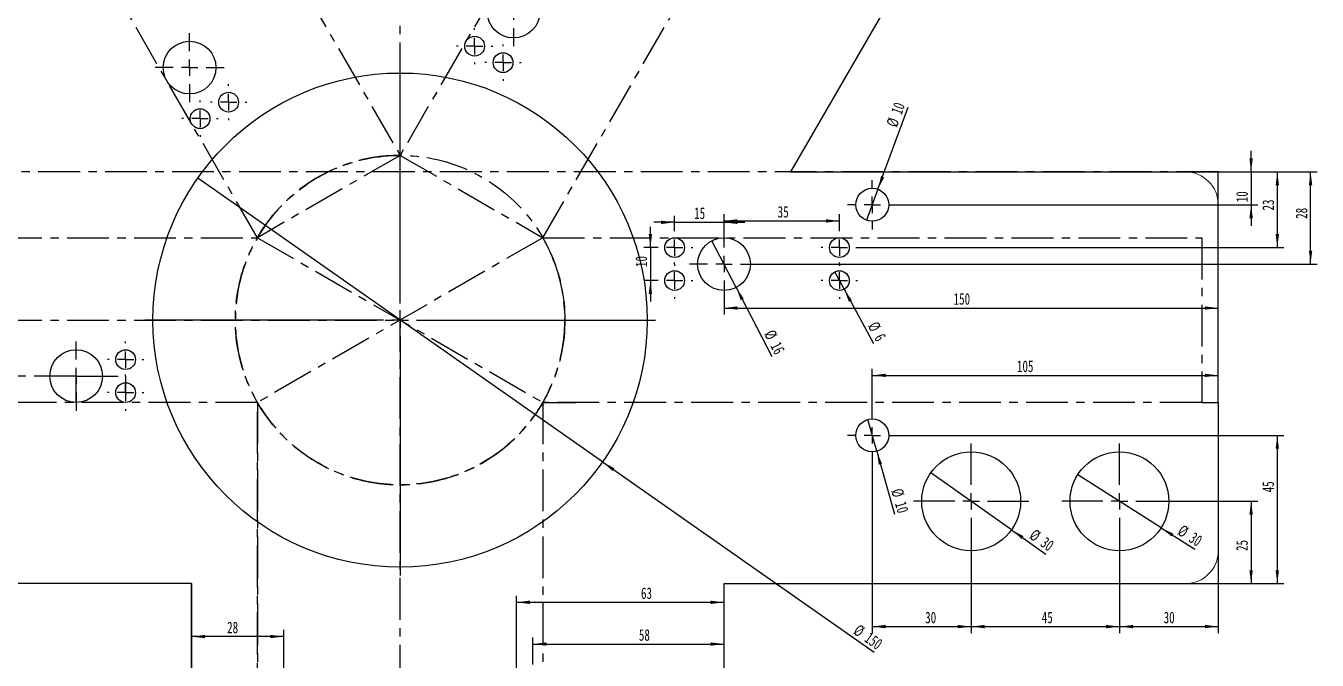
# Model space of a CAD drawing. Header units: millimetres. Extents: x 0 to 1189, y -8769 to 9701.
# Drawn here: x 292.6 to 684.5, y 362.9 to 555.4 of the extents above; entities that cross this region are included whole.
import ezdxf

# ---------------------------------------------------------------- set-up
doc = ezdxf.new("R2010")
doc.units = ezdxf.units.MM
doc.header["$PDSIZE"] = -1
doc.linetypes.add('CENTERX2', pattern=[20.32, 12.7, -2.54, 2.54, -2.54])
doc.layers.add('10', color=7, linetype='Continuous')
doc.styles.add('SLDTEXTSTYLE5', font='TXT', dxfattribs={"width": 0.7})
doc.dimstyles.new('SLDDIMSTYLE0', dxfattribs={"dimtxt": 3.5, "dimasz": 4.08, "dimexe": 0, "dimexo": 0.0625, "dimgap": 0.875, "dimtad": 2, "dimrnd": 1e-09, "dimzin": 12, "dimdsep": 46, "dimtxsty": 'SLDTEXTSTYLE5', "dimsah": 1, "dimcen": 0.09, "dimadec": 0, "dimazin": 3, "dimtfac": 1, "dimtofl": 0, "dimtmove": 0, "dimatfit": 3, "dimfxl": 1, "dimfrac": 2, "dimtolj": 1, "dimtzin": 12, "dimarcsym": 0})
doc.dimstyles.new('SLDDIMSTYLE1', dxfattribs={"dimtxt": 3.5, "dimasz": 4.08, "dimexe": 0, "dimexo": 0.0625, "dimgap": 0.875, "dimtad": 2, "dimrnd": 1e-09, "dimzin": 12, "dimdsep": 46, "dimtxsty": 'SLDTEXTSTYLE5', "dimblk1": 'NONE', "dimsah": 1, "dimcen": 0, "dimadec": 0, "dimazin": 3, "dimtfac": 1, "dimtmove": 0, "dimatfit": 3, "dimldrblk": 'NONE', "dimfxl": 1, "dimfrac": 2, "dimtolj": 1, "dimtzin": 12, "dimarcsym": 0})
doc.dimstyles.new('SLDDIMSTYLE2', dxfattribs={"dimtxt": 3.5, "dimasz": 4.08, "dimexe": 0, "dimexo": 0.0625, "dimgap": 0.875, "dimtad": 2, "dimrnd": 1e-09, "dimzin": 12, "dimdsep": 46, "dimtxsty": 'SLDTEXTSTYLE5', "dimsah": 1, "dimcen": 0.09, "dimadec": 0, "dimazin": 3, "dimtfac": 1, "dimtmove": 0, "dimatfit": 0, "dimfxl": 1, "dimfrac": 2, "dimtolj": 1, "dimtzin": 12, "dimarcsym": 0})

# ---------------------------------------------------------------- blocks, each defined once
blk = doc.blocks.new('_D')
at = {"layer": '10'}
for p, q in [((157.91, 386.12), (157.91, 356.78)), ((342.91, 386.12), (342.91, 356.78)), ((342.91, 358.78), (157.91, 358.78))]:
    blk.add_line(p, q, dxfattribs=at)
for points in [[(157.91, 358.78), (161.99, 358.28), (161.99, 359.29)], [(342.91, 358.78), (338.83, 359.29), (338.83, 358.28)]]:
    blk.add_solid(points, dxfattribs=at)
at = {"layer": '10', "insert": (252.32, 363.3), "char_height": 3.5, "attachment_point": 1, "style": 'SLDTEXTSTYLE5'}
blk.add_mtext('185', dxfattribs=at)
blk = doc.blocks.new('_D_17')
at = {"layer": '10'}
for p, q in [((370.91, 370.06), (342.91, 370.06)), ((370.91, 351.62), (370.91, 372.06))]:
    blk.add_line(p, q, dxfattribs=at)
for points in [[(342.91, 370.06), (346.99, 369.55), (346.99, 370.57)], [(370.91, 370.06), (366.83, 370.57), (366.83, 369.55)]]:
    blk.add_solid(points, dxfattribs=at)
at = {"layer": '10', "insert": (353.73, 374.57), "char_height": 3.5, "attachment_point": 1, "style": 'SLDTEXTSTYLE5'}
blk.add_mtext('28', dxfattribs=at)
blk = doc.blocks.new('_D_25')
at = {"layer": '10'}
for p, q in [((441.51, 351.62), (441.51, 382.45)), ((441.51, 380.45), (504.51, 380.45))]:
    blk.add_line(p, q, dxfattribs=at)
for points in [[(441.51, 380.45), (445.59, 379.94), (445.59, 380.96)], [(504.51, 380.45), (500.43, 380.96), (500.43, 379.94)]]:
    blk.add_solid(points, dxfattribs=at)
at = {"layer": '10', "insert": (479.32, 384.96), "char_height": 3.5, "attachment_point": 1, "style": 'SLDTEXTSTYLE5'}
blk.add_mtext('63', dxfattribs=at)
blk = doc.blocks.new('_D_26')
at = {"layer": '10'}
for p, q in [((446.51, 361.62), (446.51, 369.78)), ((446.51, 367.78), (504.51, 367.78))]:
    blk.add_line(p, q, dxfattribs=at)
for points in [[(446.51, 367.78), (450.59, 367.28), (450.59, 368.29)], [(504.51, 367.78), (500.43, 368.29), (500.43, 367.28)]]:
    blk.add_solid(points, dxfattribs=at)
at = {"layer": '10', "insert": (478.67, 372.29), "char_height": 3.5, "attachment_point": 1, "style": 'SLDTEXTSTYLE5'}
blk.add_mtext('58', dxfattribs=at)
blk = doc.blocks.new('_D_27')
at = {"layer": '10'}
for p, q in [((459.51, 293.62), (459.51, 285.87)), ((459.51, 287.87), (504.51, 287.87))]:
    blk.add_line(p, q, dxfattribs=at)
for points in [[(459.51, 287.87), (463.59, 287.37), (463.59, 288.38)], [(504.51, 287.87), (500.43, 288.38), (500.43, 287.37)]]:
    blk.add_solid(points, dxfattribs=at)
at = {"layer": '10', "insert": (478.34, 292.39), "char_height": 3.5, "attachment_point": 1, "style": 'SLDTEXTSTYLE5'}
blk.add_mtext('45', dxfattribs=at)
blk = doc.blocks.new('_D_28')
at = {"layer": '10'}
for q in [(344.8, 509.17), (550.05, 365.29)]:
    blk.add_line((467.62, 423.07), q, dxfattribs=at)
blk.add_solid([(467.62, 423.07), (470.67, 420.31), (471.26, 421.14)], dxfattribs=at)
at = {"layer": '10', "char_height": 3.5, "attachment_point": 1, "rotation": 324.971, "style": 'SLDTEXTSTYLE5'}
for s, insert in [('%%c', (545.5, 374)), ('150', (548.86, 371.63))]:
    blk.add_mtext(s, dxfattribs=dict(at, insert=insert))
blk = doc.blocks.new('_NONE')
blk = doc.blocks.new('_D_29')
at = {"layer": '10'}
for p, q in [((642.01, 411.12), (666.46, 411.12)), ((664.46, 411.12), (664.46, 386.12)), ((654.51, 386.12), (666.46, 386.12))]:
    blk.add_line(p, q, dxfattribs=at)
for points in [[(664.46, 411.12), (663.95, 407.04), (664.97, 407.04)], [(664.46, 386.12), (664.97, 390.2), (663.95, 390.2)]]:
    blk.add_solid(points, dxfattribs=at)
at = {"layer": '10', "insert": (659.95, 396.04), "char_height": 3.5, "attachment_point": 1, "rotation": 90, "style": 'SLDTEXTSTYLE5'}
blk.add_mtext('25', dxfattribs=at)
blk = doc.blocks.new('_D_30')
at = {"layer": '10'}
for p, q in [((557.01, 431.12), (674.41, 431.12)), ((672.41, 431.12), (672.41, 386.12)), ((654.51, 386.12), (674.41, 386.12))]:
    blk.add_line(p, q, dxfattribs=at)
for points in [[(672.41, 431.12), (671.9, 427.04), (672.92, 427.04)], [(672.41, 386.12), (672.92, 390.2), (671.9, 390.2)]]:
    blk.add_solid(points, dxfattribs=at)
at = {"layer": '10', "insert": (667.9, 413.83), "char_height": 3.5, "attachment_point": 1, "rotation": 90, "style": 'SLDTEXTSTYLE5'}
blk.add_mtext('45', dxfattribs=at)
blk = doc.blocks.new('_D_31')
at = {"layer": '10'}
for p, q in [((664.46, 511.12), (664.46, 517.47)), ((654.51, 511.12), (666.46, 511.12)), ((664.46, 511.12), (664.46, 501.12)), ((557.01, 501.12), (666.46, 501.12)), ((664.46, 501.12), (664.46, 494.77))]:
    blk.add_line(p, q, dxfattribs=at)
for points in [[(664.46, 511.12), (664.97, 515.2), (663.95, 515.2)], [(664.46, 501.12), (663.95, 497.04), (664.97, 497.04)]]:
    blk.add_solid(points, dxfattribs=at)
at = {"layer": '10', "insert": (659.95, 501.89), "char_height": 3.5, "attachment_point": 1, "rotation": 90, "style": 'SLDTEXTSTYLE5'}
blk.add_mtext('10', dxfattribs=at)
blk = doc.blocks.new('_D_32')
at = {"layer": '10'}
for p, q in [((654.51, 511.12), (674.41, 511.12)), ((672.41, 511.12), (672.41, 488.12)), ((545.01, 488.12), (674.41, 488.12))]:
    blk.add_line(p, q, dxfattribs=at)
for points in [[(672.41, 511.12), (671.9, 507.04), (672.92, 507.04)], [(672.41, 488.12), (672.92, 492.2), (671.9, 492.2)]]:
    blk.add_solid(points, dxfattribs=at)
at = {"layer": '10', "insert": (667.9, 499.37), "char_height": 3.5, "attachment_point": 1, "rotation": 90, "style": 'SLDTEXTSTYLE5'}
blk.add_mtext('23', dxfattribs=at)
blk = doc.blocks.new('_D_33')
at = {"layer": '10'}
for p, q in [((654.51, 511.12), (684.51, 511.12)), ((682.51, 483.12), (682.51, 511.12)), ((515.01, 483.12), (684.51, 483.12))]:
    blk.add_line(p, q, dxfattribs=at)
for points in [[(682.51, 511.12), (682, 507.04), (683.02, 507.04)], [(682.51, 483.12), (683.02, 487.2), (682, 487.2)]]:
    blk.add_solid(points, dxfattribs=at)
at = {"layer": '10', "insert": (678, 496.85), "char_height": 3.5, "attachment_point": 1, "rotation": 90, "style": 'SLDTEXTSTYLE5'}
blk.add_mtext('28', dxfattribs=at)
blk = doc.blocks.new('_D_34')
at = {"layer": '10'}
for p, q in [((504.51, 472.62), (504.51, 467.78)), ((504.51, 469.78), (654.51, 469.78))]:
    blk.add_line(p, q, dxfattribs=at)
for points in [[(504.51, 469.78), (508.59, 469.27), (508.59, 470.29)], [(654.51, 469.78), (650.43, 470.29), (650.43, 469.27)]]:
    blk.add_solid(points, dxfattribs=at)
at = {"layer": '10', "insert": (574.19, 474.29), "char_height": 3.5, "attachment_point": 1, "style": 'SLDTEXTSTYLE5'}
blk.add_mtext('150', dxfattribs=at)
blk = doc.blocks.new('_D_35')
at = {"layer": '10'}
for p, q in [((549.51, 438.62), (549.51, 451.34)), ((654.51, 441.12), (654.51, 451.34)), ((549.51, 449.34), (654.51, 449.34))]:
    blk.add_line(p, q, dxfattribs=at)
for points in [[(549.51, 449.34), (553.59, 448.83), (553.59, 449.84)], [(654.51, 449.34), (650.43, 449.84), (650.43, 448.83)]]:
    blk.add_solid(points, dxfattribs=at)
at = {"layer": '10', "insert": (593.41, 453.85), "char_height": 3.5, "attachment_point": 1, "style": 'SLDTEXTSTYLE5'}
blk.add_mtext('105', dxfattribs=at)
blk = doc.blocks.new('_D_36')
at = {"layer": '10'}
for p, q in [((624.51, 393.62), (624.51, 371.08)), ((654.51, 386.12), (654.51, 371.08)), ((624.51, 373.08), (654.51, 373.08))]:
    blk.add_line(p, q, dxfattribs=at)
for points in [[(624.51, 373.08), (628.59, 372.57), (628.59, 373.59)], [(654.51, 373.08), (650.43, 373.59), (650.43, 372.57)]]:
    blk.add_solid(points, dxfattribs=at)
at = {"layer": '10', "insert": (637.93, 377.59), "char_height": 3.5, "attachment_point": 1, "style": 'SLDTEXTSTYLE5'}
blk.add_mtext('30', dxfattribs=at)
blk = doc.blocks.new('_D_37')
at = {"layer": '10'}
for p, q in [((579.51, 393.62), (579.51, 371.08)), ((624.51, 393.62), (624.51, 371.08)), ((579.51, 373.08), (624.51, 373.08))]:
    blk.add_line(p, q, dxfattribs=at)
for points in [[(579.51, 373.08), (583.59, 372.57), (583.59, 373.59)], [(624.51, 373.08), (620.43, 373.59), (620.43, 372.57)]]:
    blk.add_solid(points, dxfattribs=at)
at = {"layer": '10', "insert": (600.93, 377.59), "char_height": 3.5, "attachment_point": 1, "style": 'SLDTEXTSTYLE5'}
blk.add_mtext('45', dxfattribs=at)
blk = doc.blocks.new('_D_38')
at = {"layer": '10'}
for p, q in [((549.51, 423.62), (549.51, 371.08)), ((579.51, 393.62), (579.51, 371.08)), ((549.51, 373.08), (579.51, 373.08))]:
    blk.add_line(p, q, dxfattribs=at)
for points in [[(549.51, 373.08), (553.59, 372.57), (553.59, 373.59)], [(579.51, 373.08), (575.43, 373.59), (575.43, 372.57)]]:
    blk.add_solid(points, dxfattribs=at)
at = {"layer": '10', "insert": (565.56, 377.59), "char_height": 3.5, "attachment_point": 1, "style": 'SLDTEXTSTYLE5'}
blk.add_mtext('30', dxfattribs=at)
blk = doc.blocks.new('_D_39')
at = {"layer": '10'}
for p, q in [((504.51, 493.62), (504.51, 498.22)), ((539.51, 493.62), (539.51, 498.22)), ((504.51, 496.22), (539.51, 496.22))]:
    blk.add_line(p, q, dxfattribs=at)
for points in [[(504.51, 496.22), (508.59, 495.71), (508.59, 496.73)], [(539.51, 496.22), (535.43, 496.73), (535.43, 495.71)]]:
    blk.add_solid(points, dxfattribs=at)
at = {"layer": '10', "insert": (520.79, 500.73), "char_height": 3.5, "attachment_point": 1, "style": 'SLDTEXTSTYLE5'}
blk.add_mtext('35', dxfattribs=at)
blk = doc.blocks.new('_D_40')
at = {"layer": '10'}
for p, q in [((489.51, 493.62), (489.51, 497.79)), ((504.51, 493.62), (504.51, 497.79)), ((489.51, 495.79), (483.16, 495.79)), ((489.51, 495.79), (504.51, 495.79)), ((504.51, 495.79), (510.86, 495.79))]:
    blk.add_line(p, q, dxfattribs=at)
for points in [[(489.51, 495.79), (485.43, 496.3), (485.43, 495.28)], [(504.51, 495.79), (508.59, 495.28), (508.59, 496.3)]]:
    blk.add_solid(points, dxfattribs=at)
at = {"layer": '10', "insert": (495.45, 500.3), "char_height": 3.5, "attachment_point": 1, "style": 'SLDTEXTSTYLE5'}
blk.add_mtext('15', dxfattribs=at)
blk = doc.blocks.new('_D_41')
at = {"layer": '10'}
for p, q in [((482.17, 488.12), (482.17, 494.47)), ((484.01, 488.12), (480.17, 488.12)), ((482.17, 488.12), (482.17, 478.12)), ((484.01, 478.12), (480.17, 478.12)), ((482.17, 478.12), (482.17, 471.77))]:
    blk.add_line(p, q, dxfattribs=at)
for points in [[(482.17, 488.12), (482.67, 492.2), (481.66, 492.2)], [(482.17, 478.12), (481.66, 474.04), (482.67, 474.04)]]:
    blk.add_solid(points, dxfattribs=at)
at = {"layer": '10', "insert": (477.65, 482.23), "char_height": 3.5, "attachment_point": 1, "rotation": 90, "style": 'SLDTEXTSTYLE5'}
blk.add_mtext('10', dxfattribs=at)
blk = doc.blocks.new('_D_42')
at = {"layer": '10'}
for q in [(500.84, 490.22), (519, 455.11)]:
    blk.add_line((508.19, 476.01), q, dxfattribs=at)
blk.add_solid([(508.19, 476.01), (509.61, 472.15), (510.51, 472.62)], dxfattribs=at)
at = {"layer": '10', "char_height": 3.5, "attachment_point": 1, "rotation": 297.3565, "style": 'SLDTEXTSTYLE5'}
for s, insert in [('%%c', (519.71, 463.56)), ('16', (521.59, 459.9))]:
    blk.add_mtext(s, dxfattribs=dict(at, insert=insert))
blk = doc.blocks.new('_D_43')
at = {"layer": '10'}
for q in [(538.09, 480.76), (549.85, 458.96)]:
    blk.add_line((540.94, 475.48), q, dxfattribs=at)
blk.add_solid([(540.94, 475.48), (542.43, 471.64), (543.32, 472.13)], dxfattribs=at)
at = {"layer": '10', "char_height": 3.5, "attachment_point": 1, "rotation": 298.3475, "style": 'SLDTEXTSTYLE5'}
for s, insert in [('%%c', (551.13, 466.06)), ('6', (553.07, 462.43))]:
    blk.add_mtext(s, dxfattribs=dict(at, insert=insert))
blk = doc.blocks.new('_D_44')
at = {"layer": '10'}
for q in [(560.35, 530.77), (547.79, 496.42)]:
    blk.add_line((551.23, 505.81), q, dxfattribs=at)
blk.add_solid([(551.23, 505.81), (553.11, 509.47), (552.15, 509.82)], dxfattribs=at)
at = {"layer": '10', "char_height": 3.5, "attachment_point": 1, "rotation": 69.9138, "style": 'SLDTEXTSTYLE5'}
for s, insert in [('10', (555.07, 529.43)), ('%%c', (553.65, 525.57))]:
    blk.add_mtext(s, dxfattribs=dict(at, insert=insert))
blk = doc.blocks.new('_D_45')
at = {"layer": '10'}
for q in [(548.16, 435.93), (556.22, 407.2)]:
    blk.add_line((550.86, 426.3), q, dxfattribs=at)
blk.add_solid([(550.86, 426.3), (551.48, 422.24), (552.45, 422.51)], dxfattribs=at)
at = {"layer": '10', "char_height": 3.5, "attachment_point": 1, "rotation": 285.6805, "style": 'SLDTEXTSTYLE5'}
for s, insert in [('%%c', (558.62, 415.34)), ('10', (559.72, 411.38))]:
    blk.add_mtext(s, dxfattribs=dict(at, insert=insert))
blk = doc.blocks.new('_D_46')
at = {"layer": '10'}
for q in [(567.26, 419.77), (602.19, 395.11)]:
    blk.add_line((591.77, 402.47), q, dxfattribs=at)
blk.add_solid([(591.77, 402.47), (594.81, 399.7), (595.39, 400.53)], dxfattribs=at)
at = {"layer": '10', "char_height": 3.5, "attachment_point": 1, "rotation": 324.7871, "style": 'SLDTEXTSTYLE5'}
for s, insert in [('%%c', (598.91, 402.94)), ('30', (602.27, 400.56))]:
    blk.add_mtext(s, dxfattribs=dict(at, insert=insert))
blk = doc.blocks.new('_D_47')
at = {"layer": '10'}
for q in [(611.86, 419.18), (647.38, 396.54)]:
    blk.add_line((637.16, 403.05), q, dxfattribs=at)
blk.add_solid([(637.16, 403.05), (640.33, 400.43), (640.87, 401.29)], dxfattribs=at)
at = {"layer": '10', "char_height": 3.5, "attachment_point": 1, "rotation": 327.48, "style": 'SLDTEXTSTYLE5'}
for s, insert in [('%%c', (643.74, 404.21)), ('30', (647.2, 401.98))]:
    blk.add_mtext(s, dxfattribs=dict(at, insert=insert))
blk = doc.blocks.new('SW_CENTERMARKSYMBOL_0')
at = {"layer": '10', "color": 0}
for p, q in [((0, 5), (0, 77.5)), ((-5, 0), (-77.5, 0)), ((0, 0), (-2.5, 0)), ((0, 0), (0, 2.5)), ((0, 0), (0, -2.5)), ((0, 0), (2.5, 0)), ((5, 0), (77.5, 0)), ((0, -5), (0, -77.5))]:
    blk.add_line(p, q, dxfattribs=at)
blk = doc.blocks.new('SW_CENTERMARKSYMBOL_4')
at = {"layer": '10', "color": 0}
for p, q in [((0, 5), (0, 10.5)), ((-5, 0), (-10.5, 0)), ((0, 0), (-2.5, 0)), ((0, 0), (0, 2.5)), ((0, 0), (0, -2.5)), ((0, 0), (2.5, 0)), ((5, 0), (10.5, 0)), ((0, -5), (0, -10.5))]:
    blk.add_line(p, q, dxfattribs=at)
blk = doc.blocks.new('SW_CENTERMARKSYMBOL_12')
at = {"layer": '10', "color": 0}
for p, q in [((0, 5), (0, 7.5)), ((-5, 0), (-7.5, 0)), ((0, 0), (-2.5, 0)), ((0, 0), (0, 2.5)), ((0, 0), (0, -2.5)), ((0, 0), (2.5, 0)), ((5, 0), (7.5, 0)), ((0, -5), (0, -7.5))]:
    blk.add_line(p, q, dxfattribs=at)
blk = doc.blocks.new('SW_CENTERMARKSYMBOL_13')
at = {"layer": '10', "color": 0}
for p, q in [((0, 5), (0, 7.5)), ((-5, 0), (-7.5, 0)), ((0, 0), (-2.5, 0)), ((0, 0), (0, 2.5)), ((0, 0), (0, -2.5)), ((0, 0), (2.5, 0)), ((5, 0), (7.5, 0)), ((0, -5), (0, -7.5))]:
    blk.add_line(p, q, dxfattribs=at)
blk = doc.blocks.new('SW_CENTERMARKSYMBOL_15')
at = {"layer": '10', "color": 0}
for p, q in [((0, 5), (0, 17.5)), ((-5, 0), (-17.5, 0)), ((0, 0), (-2.5, 0)), ((0, 0), (0, 2.5)), ((0, 0), (0, -2.5)), ((0, 0), (2.5, 0)), ((5, 0), (17.5, 0)), ((0, -5), (0, -17.5))]:
    blk.add_line(p, q, dxfattribs=at)
blk = doc.blocks.new('SW_CENTERMARKSYMBOL_16')
at = {"layer": '10', "color": 0}
for p, q in [((0, 5), (0, 17.5)), ((-5, 0), (-17.5, 0)), ((0, 0), (-2.5, 0)), ((0, 0), (0, 2.5)), ((0, 0), (0, -2.5)), ((0, 0), (2.5, 0)), ((5, 0), (17.5, 0)), ((0, -5), (0, -17.5))]:
    blk.add_line(p, q, dxfattribs=at)
blk = doc.blocks.new('SW_CENTERMARKSYMBOL_21')
at = {"layer": '10', "color": 0}
for p, q in [((0, 5), (0, 10.5)), ((-5, 0), (-10.5, 0)), ((0, 0), (-2.5, 0)), ((0, 0), (0, 2.5)), ((0, 0), (0, -2.5)), ((0, 0), (2.5, 0)), ((5, 0), (10.5, 0)), ((0, -5), (0, -10.5))]:
    blk.add_line(p, q, dxfattribs=at)
blk = doc.blocks.new('SW_CENTERMARKSYMBOL_32')
at = {"layer": '10', "color": 0}
for p, q in [((0, 5), (0, 5.5)), ((-5, 0), (-5.5, 0)), ((0, 0), (-2.5, 0)), ((0, 0), (0, 2.5)), ((0, 0), (0, -2.5)), ((0, 0), (2.5, 0)), ((5, 0), (5.5, 0)), ((0, -5), (0, -5.5))]:
    blk.add_line(p, q, dxfattribs=at)
blk = doc.blocks.new('SW_CENTERMARKSYMBOL_34')
at = {"layer": '10', "color": 0}
for p, q in [((0, 5), (0, 10.5)), ((-5, 0), (-10.5, 0)), ((0, 0), (-2.5, 0)), ((0, 0), (0, 2.5)), ((0, 0), (0, -2.5)), ((0, 0), (2.5, 0)), ((5, 0), (10.5, 0)), ((0, -5), (0, -10.5))]:
    blk.add_line(p, q, dxfattribs=at)
blk = doc.blocks.new('SW_CENTERMARKSYMBOL_35')
at = {"layer": '10', "color": 0}
for p, q in [((0, 5), (0, 5.5)), ((-5, 0), (-5.5, 0)), ((0, 0), (-2.5, 0)), ((0, 0), (0, 2.5)), ((0, 0), (0, -2.5)), ((0, 0), (2.5, 0)), ((5, 0), (5.5, 0)), ((0, -5), (0, -5.5))]:
    blk.add_line(p, q, dxfattribs=at)
blk = doc.blocks.new('SW_CENTERMARKSYMBOL_38')
at = {"layer": '10', "color": 0}
for p, q in [((0, 5), (0, 5.5)), ((-5, 0), (-5.5, 0)), ((0, 0), (-2.5, 0)), ((0, 0), (0, 2.5)), ((0, 0), (0, -2.5)), ((0, 0), (2.5, 0)), ((5, 0), (5.5, 0)), ((0, -5), (0, -5.5))]:
    blk.add_line(p, q, dxfattribs=at)
blk = doc.blocks.new('SW_CENTERMARKSYMBOL_40')
at = {"layer": '10', "color": 0}
for p, q in [((0, 5), (0, 5.5)), ((-5, 0), (-5.5, 0)), ((0, 0), (-2.5, 0)), ((0, 0), (0, 2.5)), ((0, 0), (0, -2.5)), ((0, 0), (2.5, 0)), ((5, 0), (5.5, 0)), ((0, -5), (0, -5.5))]:
    blk.add_line(p, q, dxfattribs=at)
blk = doc.blocks.new('SW_CENTERMARKSYMBOL_42')
at = {"layer": '10', "color": 0}
for p, q in [((0, 5), (0, 5.5)), ((-5, 0), (-5.5, 0)), ((0, 0), (-2.5, 0)), ((0, 0), (0, 2.5)), ((0, 0), (0, -2.5)), ((0, 0), (2.5, 0)), ((5, 0), (5.5, 0)), ((0, -5), (0, -5.5))]:
    blk.add_line(p, q, dxfattribs=at)
blk = doc.blocks.new('SW_CENTERMARKSYMBOL_44')
at = {"layer": '10', "color": 0}
for p, q in [((0, 5), (0, 5.5)), ((-5, 0), (-5.5, 0)), ((0, 0), (-2.5, 0)), ((0, 0), (0, 2.5)), ((0, 0), (0, -2.5)), ((0, 0), (2.5, 0)), ((5, 0), (5.5, 0)), ((0, -5), (0, -5.5))]:
    blk.add_line(p, q, dxfattribs=at)
blk = doc.blocks.new('SW_CENTERMARKSYMBOL_45')
at = {"layer": '10', "color": 0}
for p, q in [((0, 5), (0, 5.5)), ((-5, 0), (-5.5, 0)), ((0, 0), (-2.5, 0)), ((0, 0), (0, 2.5)), ((0, 0), (0, -2.5)), ((0, 0), (2.5, 0)), ((5, 0), (5.5, 0)), ((0, -5), (0, -5.5))]:
    blk.add_line(p, q, dxfattribs=at)
blk = doc.blocks.new('SW_CENTERMARKSYMBOL_46')
at = {"layer": '10', "color": 0}
for p, q in [((0, 5), (0, 5.5)), ((-5, 0), (-5.5, 0)), ((0, 0), (-2.5, 0)), ((0, 0), (0, 2.5)), ((0, 0), (0, -2.5)), ((0, 0), (2.5, 0)), ((5, 0), (5.5, 0)), ((0, -5), (0, -5.5))]:
    blk.add_line(p, q, dxfattribs=at)
blk = doc.blocks.new('SW_CENTERMARKSYMBOL_47')
at = {"layer": '10', "color": 0}
for p, q in [((0, 5), (0, 5.5)), ((-5, 0), (-5.5, 0)), ((0, 0), (-2.5, 0)), ((0, 0), (0, 2.5)), ((0, 0), (0, -2.5)), ((0, 0), (2.5, 0)), ((5, 0), (5.5, 0)), ((0, -5), (0, -5.5))]:
    blk.add_line(p, q, dxfattribs=at)
blk = doc.blocks.new('SW_CENTERMARKSYMBOL_48')
at = {"layer": '10', "color": 0}
for p, q in [((0, 5), (0, 5.5)), ((-5, 0), (-5.5, 0)), ((0, 0), (-2.5, 0)), ((0, 0), (0, 2.5)), ((0, 0), (0, -2.5)), ((0, 0), (2.5, 0)), ((5, 0), (5.5, 0)), ((0, -5), (0, -5.5))]:
    blk.add_line(p, q, dxfattribs=at)
blk = doc.blocks.new('SW_CENTERMARKSYMBOL_49')
at = {"layer": '10', "color": 0}
for p, q in [((0, 5), (0, 10.5)), ((-5, 0), (-10.5, 0)), ((0, 0), (-2.5, 0)), ((0, 0), (0, 2.5)), ((0, 0), (0, -2.5)), ((0, 0), (2.5, 0)), ((5, 0), (10.5, 0)), ((0, -5), (0, -10.5))]:
    blk.add_line(p, q, dxfattribs=at)

msp = doc.modelspace()

# ---------------------------------------------------------------- linework, layer by layer
at = {"color": 7, "linetype": 'CENTERX2'}
for p, q in [((406.21, -8768.86), (406.21, 9701.094)), ((306.21, 689.322), (406.21, 516.117)), ((506.21, 689.322), (406.21, 516.117)), ((362.909, 491.117), (262.909, 664.322)), ((449.511, 491.117), (549.511, 664.322)), ((406.21, 516.117), (362.909, 491.117)), ((406.21, 516.117), (449.511, 491.117)), ((654.511, 511.117), (162.909, 511.117)), ((162.909, 491.117), (362.909, 491.117)), ((362.909, 491.117), (449.511, 441.117)), ((449.511, 491.117), (362.909, 441.117)), ((449.511, 491.117), (649.511, 491.117)), ((649.511, 491.117), (649.511, 441.117)), ((162.909, 466.117), (406.21, 466.117)), ((307.909, 449.117), (272.909, 449.117)), ((307.909, 441.117), (307.909, 449.117)), ((307.909, 449.117), (322.909, 449.117)), ((322.909, 449.117), (322.909, 444.117)), ((362.909, 441.117), (162.909, 441.117)), ((362.909, 441.117), (307.909, 441.117)), ((362.909, 141.117), (362.909, 441.117)), ((362.909, 441.117), (362.909, 431.117)), ((362.909, 441.117), (362.909, 241.117)), ((449.511, 441.117), (449.511, 141.117)), ((649.511, 441.117), (449.511, 441.117)), ((449.511, 441.117), (459.511, 441.117)), ((449.511, 441.117), (449.511, 386.117)), ((649.511, 441.117), (654.511, 441.117))]:
    msp.add_line(p, q, dxfattribs=at)
at = {"color": 7, "linetype": 'Continuous'}
for p, q in [((599.762, 641.083), (524.727, 511.117)), ((524.727, 511.117), (654.511, 511.117)), ((654.511, 441.117), (654.511, 511.117)), ((654.511, 441.117), (654.511, 386.117)), ((342.909, 386.117), (157.909, 386.117)), ((342.909, 136.117), (342.909, 386.117)), ((504.511, 136.117), (504.511, 386.117)), ((504.511, 386.117), (654.511, 386.117))]:
    msp.add_line(p, q, dxfattribs=at)
at = {"color": 7, "linetype": 'Continuous', "lineweight": 15}
for p, q in [((524.727, 511.117), (594.762, 632.423)), ((644.511, 511.117), (524.727, 511.117)), ((654.511, 396.117), (654.511, 501.117)), ((167.909, 386.117), (342.909, 386.117)), ((342.909, 386.117), (342.909, 146.117)), ((504.511, 386.117), (644.511, 386.117)), ((504.511, 146.117), (504.511, 386.117))]:
    msp.add_line(p, q, dxfattribs=at)
at = {"color": 7, "linetype": 'Continuous'}
for centre, radius in [((440.638, 559.749), 8), ((342.337, 542.749), 8), ((428.808, 549.258), 3), ((437.468, 544.258), 3), ((406.21, 466.117), 75), ((354.167, 532.258), 3), ((345.507, 527.258), 3), ((549.511, 501.117), 5), ((489.511, 488.117), 3), ((504.511, 483.117), 8), ((539.511, 488.117), 3), ((489.511, 478.117), 3), ((539.511, 478.117), 3), ((307.909, 449.117), 8), ((322.909, 454.117), 3), ((322.909, 444.117), 3), ((549.511, 431.117), 5), ((579.511, 411.117), 15), ((624.511, 411.117), 15)]:
    msp.add_circle(centre, radius, dxfattribs=at)
at = {"color": 7, "linetype": 'Continuous', "lineweight": 15}
for centre, radius in [((440.638, 559.749), 8), ((342.337, 542.749), 8), ((428.808, 549.258), 3), ((437.468, 544.258), 3), ((406.21, 466.117), 75), ((354.167, 532.258), 3), ((345.507, 527.258), 3), ((549.511, 501.117), 5), ((489.511, 488.117), 3), ((504.511, 483.117), 8), ((539.511, 488.117), 3), ((489.511, 478.117), 3), ((539.511, 478.117), 3), ((307.909, 449.117), 8), ((322.909, 454.117), 3), ((322.909, 444.117), 3), ((549.511, 431.117), 5), ((579.511, 411.117), 15), ((624.511, 411.117), 15)]:
    msp.add_circle(centre, radius, dxfattribs=at)
at = {"color": 7, "linetype": 'CENTERX2'}
msp.add_circle((406.21, 466.117), 50, dxfattribs=at)
for end in [30, 150]:
    msp.add_arc((406.21, 466.117), 50, 90, end, dxfattribs=at)
at = {"color": 7, "linetype": 'Continuous', "lineweight": 15}
for centre, start, end in [((644.511, 501.117), 0, 90), ((644.511, 396.117), 270, 0)]:
    msp.add_arc(centre, 10, start, end, dxfattribs=at)
at = {"color": 7, "linetype": 'Continuous'}
msp.add_point((406.21, 466.117), dxfattribs=at)
msp.add_point((406.21, 466.117), dxfattribs=at)
msp.add_point((406.21, 466.117), dxfattribs=at)

# ---------------------------------------------------------------- block references
at = {"layer": '10'}
for name, p in [('SW_CENTERMARKSYMBOL_34', (440.638, 559.749)), ('SW_CENTERMARKSYMBOL_21', (342.337, 542.749)), ('SW_CENTERMARKSYMBOL_42', (428.808, 549.258)), ('SW_CENTERMARKSYMBOL_44', (437.468, 544.258)), ('SW_CENTERMARKSYMBOL_0', (406.21, 466.117)), ('SW_CENTERMARKSYMBOL_40', (354.167, 532.258)), ('SW_CENTERMARKSYMBOL_38', (345.507, 527.258)), ('SW_CENTERMARKSYMBOL_13', (549.511, 501.117)), ('SW_CENTERMARKSYMBOL_46', (489.511, 488.117)), ('SW_CENTERMARKSYMBOL_49', (504.511, 483.117)), ('SW_CENTERMARKSYMBOL_45', (539.511, 488.117)), ('SW_CENTERMARKSYMBOL_48', (489.511, 478.117)), ('SW_CENTERMARKSYMBOL_47', (539.511, 478.117)), ('SW_CENTERMARKSYMBOL_4', (307.909, 449.117)), ('SW_CENTERMARKSYMBOL_35', (322.909, 454.117)), ('SW_CENTERMARKSYMBOL_32', (322.909, 444.117)), ('SW_CENTERMARKSYMBOL_12', (549.511, 431.117)), ('SW_CENTERMARKSYMBOL_15', (579.511, 411.117)), ('SW_CENTERMARKSYMBOL_16', (624.511, 411.117))]:
    msp.add_blockref(name, p, dxfattribs=at)

# ---------------------------------------------------------------- dimensions: what is measured, and where the dimension line sits
for p1, p2, picture, middle in [((547.794, 496.421), (551.228, 505.813), '_D_44', (559.164, 527.514)), ((344.795, 509.167), (467.625, 423.068), '_D_28', (546.495, 367.783)), ((500.835, 490.223), (508.187, 476.012), '_D_42', (517.411, 458.184)), ((538.087, 480.757), (540.936, 475.477), '_D_43', (548.597, 461.277)), ((548.16, 435.931), (550.863, 426.303), '_D_45', (555.298, 410.504)), ((567.256, 419.766), (591.766, 402.468), '_D_46', (599.37, 397.102)), ((611.863, 419.181), (637.159, 403.053), '_D_47', (644.473, 398.39))]:
    dim = msp.add_diameter_dim_2p(p1=p1, p2=p2, dimstyle='SLDDIMSTYLE1', dxfattribs=at)
    dim.commit()
    dim.dimension.update_dxf_attribs({"geometry": picture, "text_midpoint": middle, "dimtype": 163})
for base, p1, p2, dimstyle, picture, middle in [((664.459, 501.117), (654.511, 511.117), (557.011, 501.117), 'SLDDIMSTYLE2', '_D_31', (664.459, 503.425)), ((682.511, 511.117), (515.011, 483.117), (654.511, 511.117), 'SLDDIMSTYLE0', '_D_33', (682.511, 498.387)), ((672.408, 488.117), (654.511, 511.117), (545.011, 488.117), 'SLDDIMSTYLE0', '_D_32', (672.408, 500.906)), ((482.167, 478.117), (484.011, 488.117), (484.011, 478.117), 'SLDDIMSTYLE2', '_D_41', (482.167, 483.764)), ((672.408, 386.117), (557.011, 431.117), (654.511, 386.117), 'SLDDIMSTYLE0', '_D_30', (672.408, 415.362)), ((664.459, 386.117), (642.011, 411.117), (654.511, 386.117), 'SLDDIMSTYLE0', '_D_29', (664.459, 397.571))]:
    dim = msp.add_linear_dim(base=base, p1=p1, p2=p2, angle=90, dimstyle=dimstyle, dxfattribs=at)
    dim.commit()
    dim.dimension.update_dxf_attribs({"geometry": picture, "text_midpoint": middle, "dimtype": 160})
for base, p1, p2, dimstyle, picture, middle in [((504.511, 495.791), (489.511, 493.617), (504.511, 493.617), 'SLDDIMSTYLE2', '_D_40', (496.986, 495.791)), ((539.511, 496.221), (504.511, 493.617), (539.511, 493.617), 'SLDDIMSTYLE0', '_D_39', (522.33, 496.221)), ((654.511, 469.781), (504.511, 472.617), (654.511, 441.117), 'SLDDIMSTYLE0', '_D_34', (576.498, 469.781)), ((654.511, 449.337), (549.511, 438.617), (654.511, 441.117), 'SLDDIMSTYLE0', '_D_35', (595.716, 449.337)), ((579.511, 373.08), (549.511, 423.617), (579.511, 393.617), 'SLDDIMSTYLE0', '_D_38', (567.094, 373.08)), ((624.511, 373.08), (579.511, 393.617), (624.511, 393.617), 'SLDDIMSTYLE0', '_D_37', (602.462, 373.08)), ((654.511, 373.08), (624.511, 393.617), (654.511, 386.117), 'SLDDIMSTYLE0', '_D_36', (639.466, 373.08)), ((157.909, 358.784), (342.909, 386.117), (157.909, 386.117), 'SLDDIMSTYLE0', '_D', (254.625, 358.784)), ((342.909, 370.058), (370.909, 351.617), (342.909, 386.117), 'SLDDIMSTYLE0', '_D_17', (355.264, 370.058)), ((504.511, 380.452), (441.511, 351.617), (504.511, 386.117), 'SLDDIMSTYLE0', '_D_25', (480.854, 380.452)), ((504.511, 367.783), (446.511, 361.617), (504.511, 386.117), 'SLDDIMSTYLE0', '_D_26', (480.205, 367.783)), ((504.511, 287.874), (459.511, 293.617), (504.511, 386.117), 'SLDDIMSTYLE0', '_D_27', (479.88, 287.874))]:
    dim = msp.add_linear_dim(base=base, p1=p1, p2=p2, dimstyle=dimstyle, dxfattribs=at)
    dim.commit()
    dim.dimension.update_dxf_attribs({"geometry": picture, "text_midpoint": middle, "dimtype": 160})

doc.saveas('drawing.dxf')
